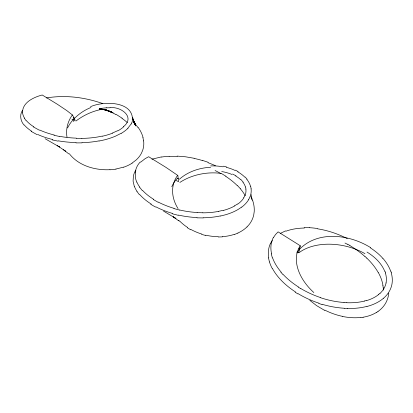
<?xml version="1.0" encoding="UTF-8"?>
<svg xmlns="http://www.w3.org/2000/svg" width="413" height="413" viewBox="0 0 413 413"><rect width="100%" height="100%" fill="white"/><g stroke="black" fill="none" stroke-linecap="round" stroke-linejoin="round"><path stroke-width="0.62" d="M73.751 121.639L73.948 117.798L73.22 117.369M135.33 172.19L135.299 177.053A63.741 31.533 10.6 0 0 136.775 182.066M370.735 247.702C349.981 234.574 318.129 230.139 299.559 249.271L298.692 252.694L297.092 251.889M296.833 252.957L299.492 249.349L300.375 245.895L297.928 244.259L278.114 231.858L275.523 234.548L273.473 237.537M386.083 282.941L385.721 284.33A53.705 31.589 17.9 0 1 380.11 293.318M249.979 196.893L248.647 199.556M244.883 195.607L243.701 197.791M22.493 110.374C19.406 114.876 20.536 121.009 23.949 124.989M270.721 243.154L272.343 240.578M131.153 123.946L127.86 128.226M247.02 226.944L249.333 224.321A52.079 34.568 16.8 0 0 253.701 215.085L254.217 211.642A55.11 36.509 17.5 0 0 252.715 200.651M73.406 117.571L73.948 117.798L75.238 120.508L71.95 119.192M123.518 126.631C135.676 116.858 120.529 106.322 110.101 107.679M140.688 162.154L145.092 158.69L148.67 156.728L165.98 167.389L176.852 174.797L177.895 175.582L178.204 178.653M383.295 298.444L384.771 297.112A58.109 36.561 18.1 0 0 391.405 286.431L391.834 284.774A56.111 35.265 17.8 0 0 391.261 272.817M378.7 294.361L379.986 293.251M241.667 207.083L238.332 209.324A54.645 31.786 5.3 0 1 225.519 214.765L220.403 216.051M132.041 163.114L136.238 159.898A48.786 30.634 9.4 0 0 141.339 153.404L142.619 150.466A52.291 32.818 9.6 0 0 143.631 140.869M237.521 203.986L234.563 205.839M376.419 312.543L378.003 311.495M280.396 233.397L285.569 230.872M121.076 133.342L115.583 136.109A51.62 25.627 -1.4 0 1 104.293 139.893L99.115 141.029M117.437 130.771L112.501 133.022M237.929 233.097L234.321 234.532M90.597 106.662C103.245 100.968 133.92 100.767 132.418 120.766A44.258 21.646 -2.7 0 1 131.205 123.952M123.585 167.126L115.929 169.046M151.943 159.191L161.256 156.945M366.997 306.472L369.444 305.765A60.107 37.779 17.9 0 0 383.285 298.439M364.364 301.025L366.527 300.447M223.103 210.325L218.492 211.363M102.29 136.089L97.576 137.002A51.202 23.815 0.2 0 1 81.862 138.391M46.519 97.938C65.337 94.783 84.871 97.277 102.785 103.591M102.305 108.237L106.786 107.747M360.977 317.649L363.125 317.339M222.4 236.866L218.224 236.99M109.93 169.707C95.098 170.409 78.707 165.861 69.301 153.703M82.001 142.867L75.982 142.893M81.862 138.365L76.271 138.303M203.181 217.93L197.016 217.837M304.149 227.517L309.368 227.609M202.819 212.778L197.146 212.618M344.318 308.475L347.395 308.604M344.019 302.492L346.806 302.641M177.141 156.093L185.576 156.801L194.12 158.267M99.332 108.939L105.449 109.786L99.693 108.867L106.828 110.302L103.766 109.455L110.457 111.587M58.001 141.127L52.306 139.924M59.4 136.45L53.984 135.273M223.356 166.191L226.489 166.893M178.246 215.312L172.159 213.738M179.676 210.098L173.935 208.58M205.736 235.493L201.73 234.424M107.112 110.4L103.988 109.491L111.138 111.923L104.21 109.528L107.395 110.503M318.836 303.503L322.016 304.5M202.613 160.451L208.162 162.294M320.607 297.737L323.565 298.676A59.808 35.559 18.9 0 0 344.014 302.476M107.963 110.705L104.659 109.6L111.484 112.088M104.887 109.636L111.825 112.253L108.252 110.803M108.542 110.906L112.517 112.584M109.125 111.102L113.208 112.914M176.103 180.512L178.586 181.637L178.266 178.592L177.518 178.256M232.571 174.028L236.019 175.824M39.395 130.219L33.453 126.961M37.175 134.715L31.135 131.344M235.41 170.146L238.136 171.601M324.649 310.4L316.534 305.589L309.807 300.339M45.125 138.727L59.57 147.033L57.154 145.557M157.993 202.205L153.337 199.536M163.553 211.105L175.953 218.513L173.114 216.748L178.53 220.681M155.5 207.063L150.719 204.28M347.534 244.14L349.935 245.492M190.698 229.778L187.44 227.821M298.878 248.874L299.559 249.271M298.976 249.049L299.492 249.349M115.965 114.277L122.186 118.211M221.482 173.522L225.942 176.248M298.191 287.076L300.788 288.687M295.145 292.182L297.85 293.886M58.594 146.429L65.497 151.184L63.375 149.697M64.624 150.569L68.728 153.863M364.984 256.411L366.837 258.135M240.903 179.51L243.169 182.118M237.325 185.406L240.366 188.695M178.457 220.248L179.216 221.063M245.167 177.022L247.02 179.154M280.886 272.229L282.652 274.227M142.165 190.403L139.532 187.104M135.221 124.014L137.87 127.328M133.869 122.64L135.216 124.256M139.48 194.802L136.92 191.405M133.91 122.63L134.612 123.513M26.189 120.792L24.336 118.159M133.864 122.465L135.113 124.168M135.665 125.056L134.029 122.568L134.571 123.368M134.029 122.568L135.139 124.21M135.578 124.979L133.544 121.649M134.08 122.506L134.612 123.358M378.329 272.709L377.234 270.845A58.166 36.272 26.3 0 0 366.821 258.14M133.575 121.525L135.578 125.237M135.634 125.929L133.709 121.277L134.648 123.265M132.769 119.285L133.476 120.782M73.896 117.855L72.6 115.113L66.813 110.591L57.206 104.169L42.209 94.99C33.69 97.251 22.199 102.429 22.529 112.826M133.28 120.415L134.814 123.817L133.167 119.563L134.731 124.236L133.358 119.744M133.709 121.277L134.814 123.817M251.321 196.882L252.797 200.651M132.336 117.416L134.049 121.995L133.167 119.563M385.133 271.537L385.603 272.962M134.266 186.248L133.089 181.142L133.384 176.227A68.29 33.732 12.6 0 1 134.968 171.607A67.84 33.644 13.3 0 1 135.872 170.177M272.368 257.888L271.253 253.85M390.837 271.124L391.359 272.823M269.426 261.94L268.491 257.846M132.671 117.483L133.864 122.103L133.322 119.765M142.908 137.503L143.59 140.869M245.565 186.986L245.952 189.082M250.67 186.309L251.15 188.891M382.908 285.507L383.119 287.252M251.181 194.606L251.347 199.267L251.285 197.342M74.665 118.221A38.146 28.802 -22.4 0 1 90.922 107.473M67.577 127.911A38.115 29.751 -22.3 0 1 74.5 118.237M115.97 169.108A41.976 27.289 11 0 1 109.956 169.779M132.119 163.166A45.265 28.693 10 0 1 123.668 167.213M138.087 127.287A55.889 34.909 10.8 0 1 143.048 137.503M134.855 123.095A59.26 36.246 12.6 0 1 135.588 123.921M31.662 131.215A63.731 26.241 2.1 0 1 24.284 124.953M52.787 139.548A61.201 26.53 -0.2 0 1 37.738 134.483M76.044 142.557A58.326 26.866 -1.4 0 1 58.269 140.833M99.012 140.885A55.048 26.633 -1.6 0 1 81.996 142.697M127.973 128.252A47.929 23.815 -1.4 0 1 121.21 133.399M66.989 137.121A38.548 33.236 0.6 0 1 72.342 114.979M24.532 118.154A63.597 25.756 5.1 0 1 22.57 112.832M33.876 126.853A61.284 25.332 3 0 1 26.478 120.756M54.309 135.015A58.14 25.136 1.2 0 1 39.787 130.059M76.297 138.149A54.795 24.806 0.3 0 1 59.524 136.311M112.666 133.115A47.624 22.101 0.1 0 1 102.424 136.218M123.771 126.683A44 19.85 -0.7 0 1 117.762 130.89M106.724 107.865A35.595 19.948 -24.4 0 1 110.028 107.793M75.951 121.04A39.003 23.99 -27.2 0 1 102.088 109.285M107.313 110.307A59.715 33.53 13.9 0 1 115.697 114.463M121.933 118.345A56.023 32.906 12.9 0 1 127.297 122.547M313.854 292.554A47.753 32.008 33.4 0 1 300.251 245.812M271.594 253.912A68.202 37.919 22.9 0 1 273.365 237.49M281.217 272.177A65.538 36.974 20.4 0 1 272.585 257.908M298.392 286.937A64.005 36.84 19.3 0 1 282.884 274.175M320.648 297.613A61.904 36.334 18.9 0 1 300.896 288.599M364.421 301.092A57.686 34.398 19 0 1 346.843 302.734M378.788 294.412A55.631 32.988 18.7 0 1 366.656 300.576M385.391 272.947A51.986 30.495 16.5 0 1 386.041 282.931M384.828 271.537A50.494 29.917 14.6 0 0 377.941 260.846A49.41 30.01 12.7 0 0 366.981 252.044M298.888 252.813A48.073 30.252 11.4 0 1 364.958 253.68M344.984 243.035A62.89 38.28 26.4 0 1 347.421 244.32M349.863 245.59A60.489 37.449 26.4 0 1 364.875 256.468M378.411 272.704A55.925 34.806 26.3 0 1 382.965 285.517M383.233 287.283A53.871 33.324 26.9 0 1 383.316 290.117M268.78 257.903A69.312 38.781 22 0 1 270.618 243.112M272.069 268.228A67.128 38.099 19.5 0 1 269.477 261.945M272.291 268.228A67.866 38.646 19.1 0 0 279.663 278.656A66.896 38.822 18 0 0 295.491 291.96M318.944 303.204A65.435 39.059 17.2 0 1 298.114 293.679M344.256 308.253A63.829 39.085 17 0 1 322.078 304.278M366.925 306.384A62.027 38.667 17.4 0 1 347.354 308.48M382.897 258.332A54.113 34.134 17 0 1 390.636 271.119M370.456 247.919A52.415 33.515 15.9 0 1 382.825 258.357M285.925 231.208A69.1 39.514 25.2 0 1 304.458 228.038M309.404 227.692A66.57 39.385 27 0 1 317.478 228.539M317.551 228.812A67.278 40.175 27.3 0 1 331.241 232.029A66.054 40.469 27.9 0 1 347.302 238.611M388.772 293.132A58.3 38.12 26.6 0 1 387.027 300.282L386.294 301.934A56.323 36.803 26.6 0 1 377.983 311.479M376.357 312.491A54.475 35.647 27.2 0 1 363.053 317.23M360.854 317.437A52.73 34.811 28 0 1 342.687 316.487M342.682 316.41A51.315 34.506 28.9 0 1 324.783 310.101M178.034 208.57A40.164 32.106 24.2 0 1 177.59 175.391M135.371 172.2A67.118 33.19 14.2 0 1 140.255 161.979M139.733 187.089A64.289 31.909 10.1 0 1 136.848 182.071M153.729 199.376A62.182 31.527 8.4 0 1 142.5 190.352M174.095 208.379A59.451 31.212 7.1 0 1 158.236 202.065M197.135 212.514A56.576 30.619 6.7 0 1 179.722 210.005M218.523 211.404A53.53 29.411 6.7 0 1 202.829 212.829M234.713 205.922A50.458 27.625 6.6 0 1 223.252 210.47M243.84 197.822A47.5 25.575 5.7 0 1 237.78 204.099M245.864 189.082A44.836 23.747 3.6 0 1 245.017 195.628M242.921 182.169A42.684 22.658 0.3 0 1 245.441 186.996M235.684 176A41.124 22.591 -3.7 0 1 240.609 179.614M221.698 171.54A40.402 23.655 -7.6 0 1 231.977 174.487M179.872 182.438A40.732 25.539 -10.2 0 1 220.754 173.372M215.08 170.548A60.649 36.458 19.4 0 1 221.249 173.749M225.772 176.382A57.484 35.745 18.9 0 1 237.129 185.473M240.289 188.715A54.273 34.336 18.2 0 1 245.105 195.452M171.782 186.686A40.2 32.679 11.1 0 1 177.487 178.168M137.033 191.4A66.343 33.05 9 0 1 134.339 186.248M151.241 204.074A64.815 32.911 7.3 0 1 139.909 194.735M172.433 213.407A62.709 33.205 5.6 0 1 155.892 206.846M197.006 217.563A60.313 33.36 4.8 0 1 178.385 215.065M220.315 215.937A57.588 32.932 4.9 0 1 203.155 217.79M248.703 199.567A51.589 30.061 5.4 0 1 241.76 207.125M251.094 188.891A48.574 28.161 4.6 0 1 250.046 196.903M246.762 179.216A45.786 26.602 2.7 0 1 250.541 186.32M237.769 171.829A43.406 25.812 -0.1 0 1 244.826 177.146M226.205 167.286A41.62 26.009 -3.1 0 1 235.043 170.44M210.625 165.918A40.505 27.113 -5.7 0 1 223.035 166.816M179.412 179.237A40.448 29.106 -6.8 0 1 210.615 167.28M161.369 157.069A67.551 36.081 18.2 0 1 169.082 156.284M169.175 156.424A67.918 36.845 18.7 0 1 177.291 156.398M194.125 158.406A65.44 38.295 20.3 0 1 202.587 160.585M208.023 162.707A63.509 38.574 20.5 0 1 215.462 165.727M246.974 226.918A49.137 32.648 17.1 0 1 237.862 233.04M234.197 234.388A46.401 31.156 18.2 0 1 222.313 236.67M218.136 236.69A43.979 30.345 19.5 0 1 205.767 235.188M201.818 234.063A41.997 30.257 20.3 0 1 190.909 229.483M187.693 227.537A40.582 30.748 19.4 0 1 179.51 220.893M102.708 109.269L99.827 108.841L105.718 109.894L102.708 109.269M102.914 109.306L99.961 108.815L105.991 109.997L102.914 109.306"/></g></svg>
